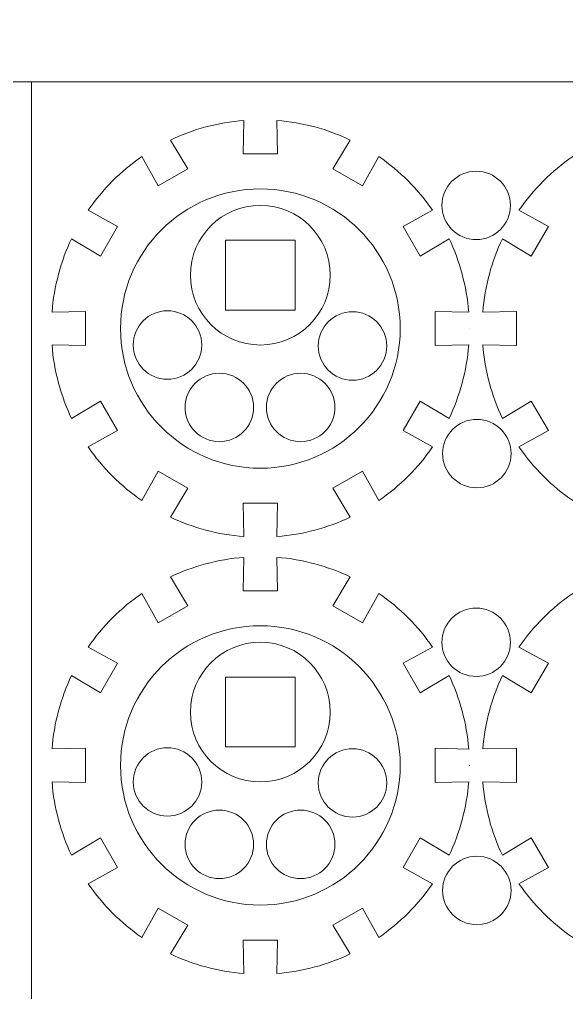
# Model space of a CAD drawing. Header units: centimetres. Extents: x -226 to -75, y 0 to 222.
# Drawn here: x -165.92 to -162.01, y 23.8 to 30.76 of the extents above; entities that cross this region are included whole.
import ezdxf

# ---------------------------------------------------------------- set-up
doc = ezdxf.new("R2010")
doc.units = ezdxf.units.CM
doc.header["$MEASUREMENT"] = 0
doc.layers.add('layer 1', color=7, linetype='Continuous')

msp = doc.modelspace()

# ---------------------------------------------------------------- linework, layer by layer
at = {"layer": 'layer 1', "color": 250, "lineweight": 20}
for points in [[(-175.83724, 30.31703), (-125.83724, 30.31703), (-125.83724, 60.31703), (-175.83724, 60.31703), (-175.83724, 30.31703)], [(-195.83724, 0.31703), (-165.83724, 0.31703), (-165.83724, 30.31703), (-195.83724, 30.31703), (-195.83724, 0.31703)], [(-165.83724, 0.31703), (-135.83724, 0.31703), (-135.83724, 30.31703), (-165.83724, 30.31703), (-165.83724, 0.31703)]]:
    msp.add_lwpolyline(points, close=True, dxfattribs=at)
at = {"layer": 'layer 1', "color": 1, "lineweight": 9}
for points, knots in [([(-163.179, 27.81864), (-163.179, 27.81864), (-163.05648, 28.03087), (-163.05648, 28.03087), (-163.05648, 28.03087), (-163.05648, 28.03087), (-162.8506, 27.90627), (-162.8506, 27.90627), (-162.8506, 27.90627), (-162.77355, 28.06767), (-162.72494, 28.24501), (-162.71037, 28.43202), (-162.71037, 28.43202), (-162.71037, 28.43202), (-162.95033, 28.42718), (-162.95033, 28.42718), (-162.95033, 28.42718), (-162.95033, 28.42718), (-162.95033, 28.67219), (-162.95033, 28.67219), (-162.95033, 28.67219), (-162.95033, 28.67219), (-162.71037, 28.66725), (-162.71037, 28.66725), (-162.71037, 28.66725), (-162.72494, 28.85422), (-162.77351, 29.03167), (-162.85056, 29.19303), (-162.85056, 29.19303), (-162.85056, 29.19303), (-163.05651, 29.06846), (-163.05651, 29.06846), (-163.05651, 29.06846), (-163.05651, 29.06846), (-163.17903, 29.28066), (-163.17903, 29.28066), (-163.17903, 29.28066), (-163.17903, 29.28066), (-162.96846, 29.39651), (-162.96846, 29.39651), (-162.96846, 29.39651), (-163.07218, 29.54704), (-163.2027, 29.67754), (-163.3532, 29.78125), (-163.3532, 29.78125), (-163.3532, 29.78125), (-163.46916, 29.57075), (-163.46916, 29.57075), (-163.46916, 29.57075), (-163.46916, 29.57075), (-163.68132, 29.69327), (-163.68132, 29.69327), (-163.68132, 29.69327), (-163.68132, 29.69327), (-163.55668, 29.89915), (-163.55668, 29.89915), (-163.55668, 29.89915), (-163.71804, 29.97623), (-163.89549, 30.02488), (-164.08246, 30.03941), (-164.08246, 30.03941), (-164.08246, 30.03941), (-164.07763, 29.79949), (-164.07763, 29.79949), (-164.07763, 29.79949), (-164.07763, 29.79949), (-164.3226, 29.79949), (-164.3226, 29.79949), (-164.3226, 29.79949), (-164.3226, 29.79949), (-164.31769, 30.03941), (-164.31769, 30.03941), (-164.31769, 30.03941), (-164.5047, 30.02488), (-164.68208, 29.97623), (-164.84347, 29.89922), (-164.84347, 29.89922), (-164.84347, 29.89922), (-164.71891, 29.69334), (-164.71891, 29.69334), (-164.71891, 29.69334), (-164.71891, 29.69334), (-164.9311, 29.57082), (-164.9311, 29.57082), (-164.9311, 29.57082), (-164.9311, 29.57082), (-165.04695, 29.78132), (-165.04695, 29.78132), (-165.04695, 29.78132), (-165.19748, 29.67761), (-165.32801, 29.54704), (-165.43169, 29.39658), (-165.43169, 29.39658), (-165.43169, 29.39658), (-165.22126, 29.28066), (-165.22126, 29.28066), (-165.22126, 29.28066), (-165.22126, 29.28066), (-165.34371, 29.06853), (-165.34371, 29.06853), (-165.34371, 29.06853), (-165.34371, 29.06853), (-165.54963, 29.1931), (-165.54963, 29.1931), (-165.54963, 29.1931), (-165.62671, 29.03174), (-165.67532, 28.85429), (-165.68989, 28.66732), (-165.68989, 28.66732), (-165.68989, 28.66732), (-165.44997, 28.67212), (-165.44997, 28.67212), (-165.44997, 28.67212), (-165.44997, 28.67212), (-165.44993, 28.42718), (-165.44993, 28.42718), (-165.44993, 28.42718), (-165.44993, 28.42718), (-165.68989, 28.43209), (-165.68989, 28.43209), (-165.68989, 28.43209), (-165.67532, 28.24508), (-165.62671, 28.06767), (-165.54963, 27.90627), (-165.54963, 27.90627), (-165.54963, 27.90627), (-165.34378, 28.0308), (-165.34378, 28.0308), (-165.34378, 28.0308), (-165.34378, 28.0308), (-165.22126, 27.81864), (-165.22126, 27.81864), (-165.22126, 27.81864), (-165.22126, 27.81864), (-165.43173, 27.70283), (-165.43173, 27.70283), (-165.43173, 27.70283), (-165.32805, 27.55226), (-165.19752, 27.42177), (-165.04695, 27.31809), (-165.04695, 27.31809), (-165.04695, 27.31809), (-164.93114, 27.52848), (-164.93114, 27.52848), (-164.93114, 27.52848), (-164.93114, 27.52848), (-164.71894, 27.40607), (-164.71894, 27.40607), (-164.71894, 27.40607), (-164.71894, 27.40607), (-164.84351, 27.20019), (-164.84351, 27.20019), (-164.84351, 27.20019), (-164.68211, 27.12307), (-164.50474, 27.07449), (-164.31773, 27.05989), (-164.31773, 27.05989), (-164.31773, 27.05989), (-164.3226, 27.29988), (-164.3226, 27.29988), (-164.3226, 27.29988), (-164.3226, 27.29988), (-164.07763, 27.29988), (-164.07763, 27.29988), (-164.07763, 27.29988), (-164.07763, 27.29988), (-164.0825, 27.05989), (-164.0825, 27.05989), (-164.0825, 27.05989), (-163.89556, 27.07449), (-163.71811, 27.12307), (-163.55679, 27.20019), (-163.55679, 27.20019), (-163.55679, 27.20019), (-163.68128, 27.40607), (-163.68128, 27.40607), (-163.68128, 27.40607), (-163.68128, 27.40607), (-163.46912, 27.52855), (-163.46912, 27.52855), (-163.46912, 27.52855), (-163.46912, 27.52855), (-163.35327, 27.31809), (-163.35327, 27.31809), (-163.35327, 27.31809), (-163.20277, 27.42177), (-163.07225, 27.55226), (-162.96853, 27.70283), (-162.96853, 27.70283), (-162.96853, 27.70283), (-163.179, 27.81864), (-163.179, 27.81864)], [0, 0, 0, 0, 0.0204082, 0.0204082, 0.0204082, 0.0204082, 0.0408163, 0.0408163, 0.0408163, 0.0408163, 0.0612245, 0.0612245, 0.0612245, 0.0612245, 0.0816327, 0.0816327, 0.0816327, 0.0816327, 0.1020408, 0.1020408, 0.1020408, 0.1020408, 0.122449, 0.122449, 0.122449, 0.122449, 0.1428571, 0.1428571, 0.1428571, 0.1428571, 0.1632653, 0.1632653, 0.1632653, 0.1632653, 0.1836735, 0.1836735, 0.1836735, 0.1836735, 0.2040816, 0.2040816, 0.2040816, 0.2040816, 0.2244898, 0.2244898, 0.2244898, 0.2244898, 0.244898, 0.244898, 0.244898, 0.244898, 0.2653061, 0.2653061, 0.2653061, 0.2653061, 0.2857143, 0.2857143, 0.2857143, 0.2857143, 0.3061224, 0.3061224, 0.3061224, 0.3061224, 0.3265306, 0.3265306, 0.3265306, 0.3265306, 0.3469388, 0.3469388, 0.3469388, 0.3469388, 0.3673469, 0.3673469, 0.3673469, 0.3673469, 0.3877551, 0.3877551, 0.3877551, 0.3877551, 0.4081633, 0.4081633, 0.4081633, 0.4081633, 0.4285714, 0.4285714, 0.4285714, 0.4285714, 0.4489796, 0.4489796, 0.4489796, 0.4489796, 0.4693878, 0.4693878, 0.4693878, 0.4693878, 0.4897959, 0.4897959, 0.4897959, 0.4897959, 0.5102041, 0.5102041, 0.5102041, 0.5102041, 0.5306122, 0.5306122, 0.5306122, 0.5306122, 0.5510204, 0.5510204, 0.5510204, 0.5510204, 0.5714286, 0.5714286, 0.5714286, 0.5714286, 0.5918367, 0.5918367, 0.5918367, 0.5918367, 0.6122449, 0.6122449, 0.6122449, 0.6122449, 0.6326531, 0.6326531, 0.6326531, 0.6326531, 0.6530612, 0.6530612, 0.6530612, 0.6530612, 0.6734694, 0.6734694, 0.6734694, 0.6734694, 0.6938776, 0.6938776, 0.6938776, 0.6938776, 0.7142857, 0.7142857, 0.7142857, 0.7142857, 0.7346939, 0.7346939, 0.7346939, 0.7346939, 0.755102, 0.755102, 0.755102, 0.755102, 0.7755102, 0.7755102, 0.7755102, 0.7755102, 0.7959184, 0.7959184, 0.7959184, 0.7959184, 0.8163265, 0.8163265, 0.8163265, 0.8163265, 0.8367347, 0.8367347, 0.8367347, 0.8367347, 0.8571429, 0.8571429, 0.8571429, 0.8571429, 0.877551, 0.877551, 0.877551, 0.877551, 0.8979592, 0.8979592, 0.8979592, 0.8979592, 0.9183673, 0.9183673, 0.9183673, 0.9183673, 0.9387755, 0.9387755, 0.9387755, 0.9387755, 0.9591837, 0.9591837, 0.9591837, 0.9591837, 1, 1, 1, 1]), ([(-160.09825, 27.81864), (-160.09825, 27.81864), (-159.97574, 28.03087), (-159.97574, 28.03087), (-159.97574, 28.03087), (-159.97574, 28.03087), (-159.76985, 27.90627), (-159.76985, 27.90627), (-159.76985, 27.90627), (-159.69281, 28.06767), (-159.64419, 28.24501), (-159.62962, 28.43202), (-159.62962, 28.43202), (-159.62962, 28.43202), (-159.86958, 28.42718), (-159.86958, 28.42718), (-159.86958, 28.42718), (-159.86958, 28.42718), (-159.86958, 28.67219), (-159.86958, 28.67219), (-159.86958, 28.67219), (-159.86958, 28.67219), (-159.62962, 28.66725), (-159.62962, 28.66725), (-159.62962, 28.66725), (-159.64419, 28.85422), (-159.69277, 29.03167), (-159.76982, 29.19303), (-159.76982, 29.19303), (-159.76982, 29.19303), (-159.97577, 29.06846), (-159.97577, 29.06846), (-159.97577, 29.06846), (-159.97577, 29.06846), (-160.09829, 29.28066), (-160.09829, 29.28066), (-160.09829, 29.28066), (-160.09829, 29.28066), (-159.88772, 29.39651), (-159.88772, 29.39651), (-159.88772, 29.39651), (-159.99143, 29.54704), (-160.12196, 29.67754), (-160.27246, 29.78125), (-160.27246, 29.78125), (-160.27246, 29.78125), (-160.38841, 29.57075), (-160.38841, 29.57075), (-160.38841, 29.57075), (-160.38841, 29.57075), (-160.60058, 29.69327), (-160.60058, 29.69327), (-160.60058, 29.69327), (-160.60058, 29.69327), (-160.47594, 29.89915), (-160.47594, 29.89915), (-160.47594, 29.89915), (-160.6373, 29.97623), (-160.81475, 30.02488), (-161.00172, 30.03941), (-161.00172, 30.03941), (-161.00172, 30.03941), (-160.99689, 29.79949), (-160.99689, 29.79949), (-160.99689, 29.79949), (-160.99689, 29.79949), (-161.24185, 29.79949), (-161.24185, 29.79949), (-161.24185, 29.79949), (-161.24185, 29.79949), (-161.23695, 30.03941), (-161.23695, 30.03941), (-161.23695, 30.03941), (-161.42396, 30.02488), (-161.60134, 29.97623), (-161.76273, 29.89922), (-161.76273, 29.89922), (-161.76273, 29.89922), (-161.63817, 29.69334), (-161.63817, 29.69334), (-161.63817, 29.69334), (-161.63817, 29.69334), (-161.85036, 29.57082), (-161.85036, 29.57082), (-161.85036, 29.57082), (-161.85036, 29.57082), (-161.96621, 29.78132), (-161.96621, 29.78132), (-161.96621, 29.78132), (-162.11674, 29.67761), (-162.24727, 29.54704), (-162.35095, 29.39658), (-162.35095, 29.39658), (-162.35095, 29.39658), (-162.14052, 29.28066), (-162.14052, 29.28066), (-162.14052, 29.28066), (-162.14052, 29.28066), (-162.26297, 29.06853), (-162.26297, 29.06853), (-162.26297, 29.06853), (-162.26297, 29.06853), (-162.46889, 29.1931), (-162.46889, 29.1931), (-162.46889, 29.1931), (-162.54597, 29.03174), (-162.59458, 28.85429), (-162.60915, 28.66732), (-162.60915, 28.66732), (-162.60915, 28.66732), (-162.36923, 28.67212), (-162.36923, 28.67212), (-162.36923, 28.67212), (-162.36923, 28.67212), (-162.36919, 28.42718), (-162.36919, 28.42718), (-162.36919, 28.42718), (-162.36919, 28.42718), (-162.60915, 28.43209), (-162.60915, 28.43209), (-162.60915, 28.43209), (-162.59458, 28.24508), (-162.54597, 28.06767), (-162.46889, 27.90627), (-162.46889, 27.90627), (-162.46889, 27.90627), (-162.26304, 28.0308), (-162.26304, 28.0308), (-162.26304, 28.0308), (-162.26304, 28.0308), (-162.14052, 27.81864), (-162.14052, 27.81864), (-162.14052, 27.81864), (-162.14052, 27.81864), (-162.35099, 27.70283), (-162.35099, 27.70283), (-162.35099, 27.70283), (-162.24731, 27.55226), (-162.11678, 27.42177), (-161.96621, 27.31809), (-161.96621, 27.31809), (-161.96621, 27.31809), (-161.8504, 27.52848), (-161.8504, 27.52848), (-161.8504, 27.52848), (-161.8504, 27.52848), (-161.6382, 27.40607), (-161.6382, 27.40607), (-161.6382, 27.40607), (-161.6382, 27.40607), (-161.76277, 27.20019), (-161.76277, 27.20019), (-161.76277, 27.20019), (-161.60137, 27.12307), (-161.42399, 27.07449), (-161.23699, 27.05989), (-161.23699, 27.05989), (-161.23699, 27.05989), (-161.24185, 27.29988), (-161.24185, 27.29988), (-161.24185, 27.29988), (-161.24185, 27.29988), (-160.99689, 27.29988), (-160.99689, 27.29988), (-160.99689, 27.29988), (-160.99689, 27.29988), (-161.00175, 27.05989), (-161.00175, 27.05989), (-161.00175, 27.05989), (-160.81482, 27.07449), (-160.63737, 27.12307), (-160.47604, 27.20019), (-160.47604, 27.20019), (-160.47604, 27.20019), (-160.60054, 27.40607), (-160.60054, 27.40607), (-160.60054, 27.40607), (-160.60054, 27.40607), (-160.38838, 27.52855), (-160.38838, 27.52855), (-160.38838, 27.52855), (-160.38838, 27.52855), (-160.27253, 27.31809), (-160.27253, 27.31809), (-160.27253, 27.31809), (-160.12203, 27.42177), (-159.9915, 27.55226), (-159.88779, 27.70283), (-159.88779, 27.70283), (-159.88779, 27.70283), (-160.09825, 27.81864), (-160.09825, 27.81864)], [0, 0, 0, 0, 0.0204082, 0.0204082, 0.0204082, 0.0204082, 0.0408163, 0.0408163, 0.0408163, 0.0408163, 0.0612245, 0.0612245, 0.0612245, 0.0612245, 0.0816327, 0.0816327, 0.0816327, 0.0816327, 0.1020408, 0.1020408, 0.1020408, 0.1020408, 0.122449, 0.122449, 0.122449, 0.122449, 0.1428571, 0.1428571, 0.1428571, 0.1428571, 0.1632653, 0.1632653, 0.1632653, 0.1632653, 0.1836735, 0.1836735, 0.1836735, 0.1836735, 0.2040816, 0.2040816, 0.2040816, 0.2040816, 0.2244898, 0.2244898, 0.2244898, 0.2244898, 0.244898, 0.244898, 0.244898, 0.244898, 0.2653061, 0.2653061, 0.2653061, 0.2653061, 0.2857143, 0.2857143, 0.2857143, 0.2857143, 0.3061224, 0.3061224, 0.3061224, 0.3061224, 0.3265306, 0.3265306, 0.3265306, 0.3265306, 0.3469388, 0.3469388, 0.3469388, 0.3469388, 0.3673469, 0.3673469, 0.3673469, 0.3673469, 0.3877551, 0.3877551, 0.3877551, 0.3877551, 0.4081633, 0.4081633, 0.4081633, 0.4081633, 0.4285714, 0.4285714, 0.4285714, 0.4285714, 0.4489796, 0.4489796, 0.4489796, 0.4489796, 0.4693878, 0.4693878, 0.4693878, 0.4693878, 0.4897959, 0.4897959, 0.4897959, 0.4897959, 0.5102041, 0.5102041, 0.5102041, 0.5102041, 0.5306122, 0.5306122, 0.5306122, 0.5306122, 0.5510204, 0.5510204, 0.5510204, 0.5510204, 0.5714286, 0.5714286, 0.5714286, 0.5714286, 0.5918367, 0.5918367, 0.5918367, 0.5918367, 0.6122449, 0.6122449, 0.6122449, 0.6122449, 0.6326531, 0.6326531, 0.6326531, 0.6326531, 0.6530612, 0.6530612, 0.6530612, 0.6530612, 0.6734694, 0.6734694, 0.6734694, 0.6734694, 0.6938776, 0.6938776, 0.6938776, 0.6938776, 0.7142857, 0.7142857, 0.7142857, 0.7142857, 0.7346939, 0.7346939, 0.7346939, 0.7346939, 0.755102, 0.755102, 0.755102, 0.755102, 0.7755102, 0.7755102, 0.7755102, 0.7755102, 0.7959184, 0.7959184, 0.7959184, 0.7959184, 0.8163265, 0.8163265, 0.8163265, 0.8163265, 0.8367347, 0.8367347, 0.8367347, 0.8367347, 0.8571429, 0.8571429, 0.8571429, 0.8571429, 0.877551, 0.877551, 0.877551, 0.877551, 0.8979592, 0.8979592, 0.8979592, 0.8979592, 0.9183673, 0.9183673, 0.9183673, 0.9183673, 0.9387755, 0.9387755, 0.9387755, 0.9387755, 0.9591837, 0.9591837, 0.9591837, 0.9591837, 1, 1, 1, 1]), ([(-162.65665, 29.18635), (-162.79177, 29.18635), (-162.90166, 29.29624), (-162.90166, 29.43135), (-162.90166, 29.43135), (-162.90166, 29.56639), (-162.79177, 29.67639), (-162.65665, 29.67639), (-162.65665, 29.67639), (-162.52157, 29.67639), (-162.41168, 29.56639), (-162.41168, 29.43135), (-162.41168, 29.43135), (-162.41168, 29.29624), (-162.52157, 29.18635), (-162.65665, 29.18635)], [0, 0, 0, 0, 0.2, 0.2, 0.2, 0.2, 0.4, 0.4, 0.4, 0.4, 0.6, 0.6, 0.6, 0.6, 1, 1, 1, 1]), ([(-164.20012, 29.54966), (-164.7524, 29.54966), (-165.20014, 29.10195), (-165.20014, 28.54968), (-165.20014, 28.54968), (-165.20014, 27.99744), (-164.7524, 27.54973), (-164.20012, 27.54973), (-164.20012, 27.54973), (-163.64785, 27.54973), (-163.2001, 27.99744), (-163.2001, 28.54968), (-163.2001, 28.54968), (-163.2001, 29.10195), (-163.64785, 29.54966), (-164.20012, 29.54966)], [0, 0, 0, 0, 0.2, 0.2, 0.2, 0.2, 0.4, 0.4, 0.4, 0.4, 0.6, 0.6, 0.6, 0.6, 1, 1, 1, 1]), ([(-164.20009, 29.43177), (-163.92397, 29.43177), (-163.70009, 29.2079), (-163.70009, 28.93175), (-163.70009, 28.93175), (-163.70009, 28.65559), (-163.92397, 28.43172), (-164.20009, 28.43172), (-164.20009, 28.43172), (-164.47624, 28.43172), (-164.70011, 28.65559), (-164.70011, 28.93175), (-164.70011, 28.93175), (-164.70011, 29.2079), (-164.47624, 29.43177), (-164.20009, 29.43177)], [0, 0, 0, 0, 0.2, 0.2, 0.2, 0.2, 0.4, 0.4, 0.4, 0.4, 0.6, 0.6, 0.6, 0.6, 1, 1, 1, 1]), ([(-164.86427, 28.18678), (-164.99938, 28.18678), (-165.10927, 28.29667), (-165.10927, 28.43172), (-165.10927, 28.43172), (-165.10927, 28.56683), (-164.99938, 28.67676), (-164.86427, 28.67676), (-164.86427, 28.67676), (-164.72919, 28.67676), (-164.6193, 28.56683), (-164.6193, 28.43172), (-164.6193, 28.43172), (-164.6193, 28.29667), (-164.72919, 28.18678), (-164.86427, 28.18678)], [0, 0, 0, 0, 0.2, 0.2, 0.2, 0.2, 0.4, 0.4, 0.4, 0.4, 0.6, 0.6, 0.6, 0.6, 1, 1, 1, 1]), ([(-163.54094, 28.17969), (-163.67605, 28.17969), (-163.78594, 28.28958), (-163.78594, 28.42469), (-163.78594, 28.42469), (-163.78594, 28.55973), (-163.67605, 28.66966), (-163.54094, 28.66966), (-163.54094, 28.66966), (-163.40586, 28.66966), (-163.29597, 28.55973), (-163.29597, 28.42469), (-163.29597, 28.42469), (-163.29597, 28.28958), (-163.40586, 28.17969), (-163.54094, 28.17969)], [0, 0, 0, 0, 0.2, 0.2, 0.2, 0.2, 0.4, 0.4, 0.4, 0.4, 0.6, 0.6, 0.6, 0.6, 1, 1, 1, 1]), ([(-162.70533, 28.549), (-162.70533, 28.549), (-162.70533, 28.54971), (-162.70533, 28.54971), (-162.70533, 28.54971), (-162.70533, 28.54971), (-162.70533, 28.55038), (-162.70533, 28.55038), (-162.70533, 28.55038), (-162.70533, 28.55038), (-162.70533, 28.549), (-162.70533, 28.549)], [0, 0, 0, 0, 0.25, 0.25, 0.25, 0.25, 0.5, 0.5, 0.5, 0.5, 1, 1, 1, 1]), ([(-164.49316, 27.73968), (-164.62824, 27.73968), (-164.73816, 27.84957), (-164.73816, 27.98461), (-164.73816, 27.98461), (-164.73816, 28.11973), (-164.62824, 28.22965), (-164.49316, 28.22965), (-164.49316, 28.22965), (-164.35808, 28.22965), (-164.24816, 28.11973), (-164.24816, 27.98461), (-164.24816, 27.98461), (-164.24816, 27.84957), (-164.35808, 27.73968), (-164.49316, 27.73968)], [0, 0, 0, 0, 0.2, 0.2, 0.2, 0.2, 0.4, 0.4, 0.4, 0.4, 0.6, 0.6, 0.6, 0.6, 1, 1, 1, 1]), ([(-163.91211, 27.73968), (-164.04719, 27.73968), (-164.15711, 27.84957), (-164.15711, 27.98461), (-164.15711, 27.98461), (-164.15711, 28.11973), (-164.04719, 28.22965), (-163.91211, 28.22965), (-163.91211, 28.22965), (-163.77703, 28.22965), (-163.66711, 28.11973), (-163.66711, 27.98461), (-163.66711, 27.98461), (-163.66711, 27.84957), (-163.77703, 27.73968), (-163.91211, 27.73968)], [0, 0, 0, 0, 0.2, 0.2, 0.2, 0.2, 0.4, 0.4, 0.4, 0.4, 0.6, 0.6, 0.6, 0.6, 1, 1, 1, 1]), ([(-162.65196, 27.4095), (-162.78704, 27.4095), (-162.89693, 27.51939), (-162.89693, 27.65451), (-162.89693, 27.65451), (-162.89693, 27.78962), (-162.78704, 27.89955), (-162.65196, 27.89955), (-162.65196, 27.89955), (-162.51685, 27.89955), (-162.40696, 27.78962), (-162.40696, 27.65451), (-162.40696, 27.65451), (-162.40696, 27.51939), (-162.51685, 27.4095), (-162.65196, 27.4095)], [0, 0, 0, 0, 0.2, 0.2, 0.2, 0.2, 0.4, 0.4, 0.4, 0.4, 0.6, 0.6, 0.6, 0.6, 1, 1, 1, 1]), ([(-163.179, 24.69089), (-163.179, 24.69089), (-163.05648, 24.90312), (-163.05648, 24.90312), (-163.05648, 24.90312), (-163.05648, 24.90312), (-162.8506, 24.77852), (-162.8506, 24.77852), (-162.8506, 24.77852), (-162.77355, 24.93992), (-162.72494, 25.11726), (-162.71037, 25.30427), (-162.71037, 25.30427), (-162.71037, 25.30427), (-162.95033, 25.29943), (-162.95033, 25.29943), (-162.95033, 25.29943), (-162.95033, 25.29943), (-162.95033, 25.54444), (-162.95033, 25.54444), (-162.95033, 25.54444), (-162.95033, 25.54444), (-162.71037, 25.5395), (-162.71037, 25.5395), (-162.71037, 25.5395), (-162.72494, 25.72647), (-162.77351, 25.90392), (-162.85056, 26.06528), (-162.85056, 26.06528), (-162.85056, 26.06528), (-163.05651, 25.94071), (-163.05651, 25.94071), (-163.05651, 25.94071), (-163.05651, 25.94071), (-163.17903, 26.15291), (-163.17903, 26.15291), (-163.17903, 26.15291), (-163.17903, 26.15291), (-162.96846, 26.26876), (-162.96846, 26.26876), (-162.96846, 26.26876), (-163.07218, 26.41929), (-163.2027, 26.54979), (-163.3532, 26.6535), (-163.3532, 26.6535), (-163.3532, 26.6535), (-163.46916, 26.443), (-163.46916, 26.443), (-163.46916, 26.443), (-163.46916, 26.443), (-163.68132, 26.56552), (-163.68132, 26.56552), (-163.68132, 26.56552), (-163.68132, 26.56552), (-163.55668, 26.7714), (-163.55668, 26.7714), (-163.55668, 26.7714), (-163.71804, 26.84848), (-163.89549, 26.89713), (-164.08246, 26.91166), (-164.08246, 26.91166), (-164.08246, 26.91166), (-164.07763, 26.67174), (-164.07763, 26.67174), (-164.07763, 26.67174), (-164.07763, 26.67174), (-164.3226, 26.67174), (-164.3226, 26.67174), (-164.3226, 26.67174), (-164.3226, 26.67174), (-164.31769, 26.91166), (-164.31769, 26.91166), (-164.31769, 26.91166), (-164.5047, 26.89713), (-164.68208, 26.84848), (-164.84347, 26.77147), (-164.84347, 26.77147), (-164.84347, 26.77147), (-164.71891, 26.56559), (-164.71891, 26.56559), (-164.71891, 26.56559), (-164.71891, 26.56559), (-164.9311, 26.44307), (-164.9311, 26.44307), (-164.9311, 26.44307), (-164.9311, 26.44307), (-165.04695, 26.65357), (-165.04695, 26.65357), (-165.04695, 26.65357), (-165.19748, 26.54986), (-165.32801, 26.41929), (-165.43169, 26.26883), (-165.43169, 26.26883), (-165.43169, 26.26883), (-165.22126, 26.15291), (-165.22126, 26.15291), (-165.22126, 26.15291), (-165.22126, 26.15291), (-165.34371, 25.94078), (-165.34371, 25.94078), (-165.34371, 25.94078), (-165.34371, 25.94078), (-165.54963, 26.06535), (-165.54963, 26.06535), (-165.54963, 26.06535), (-165.62671, 25.90399), (-165.67532, 25.72654), (-165.68989, 25.53957), (-165.68989, 25.53957), (-165.68989, 25.53957), (-165.44997, 25.54437), (-165.44997, 25.54437), (-165.44997, 25.54437), (-165.44997, 25.54437), (-165.44993, 25.29943), (-165.44993, 25.29943), (-165.44993, 25.29943), (-165.44993, 25.29943), (-165.68989, 25.30434), (-165.68989, 25.30434), (-165.68989, 25.30434), (-165.67532, 25.11733), (-165.62671, 24.93992), (-165.54963, 24.77852), (-165.54963, 24.77852), (-165.54963, 24.77852), (-165.34378, 24.90305), (-165.34378, 24.90305), (-165.34378, 24.90305), (-165.34378, 24.90305), (-165.22126, 24.69089), (-165.22126, 24.69089), (-165.22126, 24.69089), (-165.22126, 24.69089), (-165.43173, 24.57508), (-165.43173, 24.57508), (-165.43173, 24.57508), (-165.32805, 24.42451), (-165.19752, 24.29402), (-165.04695, 24.19034), (-165.04695, 24.19034), (-165.04695, 24.19034), (-164.93114, 24.40073), (-164.93114, 24.40073), (-164.93114, 24.40073), (-164.93114, 24.40073), (-164.71894, 24.27832), (-164.71894, 24.27832), (-164.71894, 24.27832), (-164.71894, 24.27832), (-164.84351, 24.07244), (-164.84351, 24.07244), (-164.84351, 24.07244), (-164.68211, 23.99532), (-164.50474, 23.94674), (-164.31773, 23.93214), (-164.31773, 23.93214), (-164.31773, 23.93214), (-164.3226, 24.17213), (-164.3226, 24.17213), (-164.3226, 24.17213), (-164.3226, 24.17213), (-164.07763, 24.17213), (-164.07763, 24.17213), (-164.07763, 24.17213), (-164.07763, 24.17213), (-164.0825, 23.93214), (-164.0825, 23.93214), (-164.0825, 23.93214), (-163.89556, 23.94674), (-163.71811, 23.99532), (-163.55679, 24.07244), (-163.55679, 24.07244), (-163.55679, 24.07244), (-163.68128, 24.27832), (-163.68128, 24.27832), (-163.68128, 24.27832), (-163.68128, 24.27832), (-163.46912, 24.4008), (-163.46912, 24.4008), (-163.46912, 24.4008), (-163.46912, 24.4008), (-163.35327, 24.19034), (-163.35327, 24.19034), (-163.35327, 24.19034), (-163.20277, 24.29402), (-163.07225, 24.42451), (-162.96853, 24.57508), (-162.96853, 24.57508), (-162.96853, 24.57508), (-163.179, 24.69089), (-163.179, 24.69089)], [0, 0, 0, 0, 0.0204082, 0.0204082, 0.0204082, 0.0204082, 0.0408163, 0.0408163, 0.0408163, 0.0408163, 0.0612245, 0.0612245, 0.0612245, 0.0612245, 0.0816327, 0.0816327, 0.0816327, 0.0816327, 0.1020408, 0.1020408, 0.1020408, 0.1020408, 0.122449, 0.122449, 0.122449, 0.122449, 0.1428571, 0.1428571, 0.1428571, 0.1428571, 0.1632653, 0.1632653, 0.1632653, 0.1632653, 0.1836735, 0.1836735, 0.1836735, 0.1836735, 0.2040816, 0.2040816, 0.2040816, 0.2040816, 0.2244898, 0.2244898, 0.2244898, 0.2244898, 0.244898, 0.244898, 0.244898, 0.244898, 0.2653061, 0.2653061, 0.2653061, 0.2653061, 0.2857143, 0.2857143, 0.2857143, 0.2857143, 0.3061224, 0.3061224, 0.3061224, 0.3061224, 0.3265306, 0.3265306, 0.3265306, 0.3265306, 0.3469388, 0.3469388, 0.3469388, 0.3469388, 0.3673469, 0.3673469, 0.3673469, 0.3673469, 0.3877551, 0.3877551, 0.3877551, 0.3877551, 0.4081633, 0.4081633, 0.4081633, 0.4081633, 0.4285714, 0.4285714, 0.4285714, 0.4285714, 0.4489796, 0.4489796, 0.4489796, 0.4489796, 0.4693878, 0.4693878, 0.4693878, 0.4693878, 0.4897959, 0.4897959, 0.4897959, 0.4897959, 0.5102041, 0.5102041, 0.5102041, 0.5102041, 0.5306122, 0.5306122, 0.5306122, 0.5306122, 0.5510204, 0.5510204, 0.5510204, 0.5510204, 0.5714286, 0.5714286, 0.5714286, 0.5714286, 0.5918367, 0.5918367, 0.5918367, 0.5918367, 0.6122449, 0.6122449, 0.6122449, 0.6122449, 0.6326531, 0.6326531, 0.6326531, 0.6326531, 0.6530612, 0.6530612, 0.6530612, 0.6530612, 0.6734694, 0.6734694, 0.6734694, 0.6734694, 0.6938776, 0.6938776, 0.6938776, 0.6938776, 0.7142857, 0.7142857, 0.7142857, 0.7142857, 0.7346939, 0.7346939, 0.7346939, 0.7346939, 0.755102, 0.755102, 0.755102, 0.755102, 0.7755102, 0.7755102, 0.7755102, 0.7755102, 0.7959184, 0.7959184, 0.7959184, 0.7959184, 0.8163265, 0.8163265, 0.8163265, 0.8163265, 0.8367347, 0.8367347, 0.8367347, 0.8367347, 0.8571429, 0.8571429, 0.8571429, 0.8571429, 0.877551, 0.877551, 0.877551, 0.877551, 0.8979592, 0.8979592, 0.8979592, 0.8979592, 0.9183673, 0.9183673, 0.9183673, 0.9183673, 0.9387755, 0.9387755, 0.9387755, 0.9387755, 0.9591837, 0.9591837, 0.9591837, 0.9591837, 1, 1, 1, 1]), ([(-160.09825, 24.69089), (-160.09825, 24.69089), (-159.97574, 24.90312), (-159.97574, 24.90312), (-159.97574, 24.90312), (-159.97574, 24.90312), (-159.76985, 24.77852), (-159.76985, 24.77852), (-159.76985, 24.77852), (-159.69281, 24.93992), (-159.64419, 25.11726), (-159.62962, 25.30427), (-159.62962, 25.30427), (-159.62962, 25.30427), (-159.86958, 25.29943), (-159.86958, 25.29943), (-159.86958, 25.29943), (-159.86958, 25.29943), (-159.86958, 25.54444), (-159.86958, 25.54444), (-159.86958, 25.54444), (-159.86958, 25.54444), (-159.62962, 25.5395), (-159.62962, 25.5395), (-159.62962, 25.5395), (-159.64419, 25.72647), (-159.69277, 25.90392), (-159.76982, 26.06528), (-159.76982, 26.06528), (-159.76982, 26.06528), (-159.97577, 25.94071), (-159.97577, 25.94071), (-159.97577, 25.94071), (-159.97577, 25.94071), (-160.09829, 26.15291), (-160.09829, 26.15291), (-160.09829, 26.15291), (-160.09829, 26.15291), (-159.88772, 26.26876), (-159.88772, 26.26876), (-159.88772, 26.26876), (-159.99143, 26.41929), (-160.12196, 26.54979), (-160.27246, 26.6535), (-160.27246, 26.6535), (-160.27246, 26.6535), (-160.38841, 26.443), (-160.38841, 26.443), (-160.38841, 26.443), (-160.38841, 26.443), (-160.60058, 26.56552), (-160.60058, 26.56552), (-160.60058, 26.56552), (-160.60058, 26.56552), (-160.47594, 26.7714), (-160.47594, 26.7714), (-160.47594, 26.7714), (-160.6373, 26.84848), (-160.81475, 26.89713), (-161.00172, 26.91166), (-161.00172, 26.91166), (-161.00172, 26.91166), (-160.99689, 26.67174), (-160.99689, 26.67174), (-160.99689, 26.67174), (-160.99689, 26.67174), (-161.24185, 26.67174), (-161.24185, 26.67174), (-161.24185, 26.67174), (-161.24185, 26.67174), (-161.23695, 26.91166), (-161.23695, 26.91166), (-161.23695, 26.91166), (-161.42396, 26.89713), (-161.60134, 26.84848), (-161.76273, 26.77147), (-161.76273, 26.77147), (-161.76273, 26.77147), (-161.63817, 26.56559), (-161.63817, 26.56559), (-161.63817, 26.56559), (-161.63817, 26.56559), (-161.85036, 26.44307), (-161.85036, 26.44307), (-161.85036, 26.44307), (-161.85036, 26.44307), (-161.96621, 26.65357), (-161.96621, 26.65357), (-161.96621, 26.65357), (-162.11674, 26.54986), (-162.24727, 26.41929), (-162.35095, 26.26883), (-162.35095, 26.26883), (-162.35095, 26.26883), (-162.14052, 26.15291), (-162.14052, 26.15291), (-162.14052, 26.15291), (-162.14052, 26.15291), (-162.26297, 25.94078), (-162.26297, 25.94078), (-162.26297, 25.94078), (-162.26297, 25.94078), (-162.46889, 26.06535), (-162.46889, 26.06535), (-162.46889, 26.06535), (-162.54597, 25.90399), (-162.59458, 25.72654), (-162.60915, 25.53957), (-162.60915, 25.53957), (-162.60915, 25.53957), (-162.36923, 25.54437), (-162.36923, 25.54437), (-162.36923, 25.54437), (-162.36923, 25.54437), (-162.36919, 25.29943), (-162.36919, 25.29943), (-162.36919, 25.29943), (-162.36919, 25.29943), (-162.60915, 25.30434), (-162.60915, 25.30434), (-162.60915, 25.30434), (-162.59458, 25.11733), (-162.54597, 24.93992), (-162.46889, 24.77852), (-162.46889, 24.77852), (-162.46889, 24.77852), (-162.26304, 24.90305), (-162.26304, 24.90305), (-162.26304, 24.90305), (-162.26304, 24.90305), (-162.14052, 24.69089), (-162.14052, 24.69089), (-162.14052, 24.69089), (-162.14052, 24.69089), (-162.35099, 24.57508), (-162.35099, 24.57508), (-162.35099, 24.57508), (-162.24731, 24.42451), (-162.11678, 24.29402), (-161.96621, 24.19034), (-161.96621, 24.19034), (-161.96621, 24.19034), (-161.8504, 24.40073), (-161.8504, 24.40073), (-161.8504, 24.40073), (-161.8504, 24.40073), (-161.6382, 24.27832), (-161.6382, 24.27832), (-161.6382, 24.27832), (-161.6382, 24.27832), (-161.76277, 24.07244), (-161.76277, 24.07244), (-161.76277, 24.07244), (-161.60137, 23.99532), (-161.42399, 23.94674), (-161.23699, 23.93214), (-161.23699, 23.93214), (-161.23699, 23.93214), (-161.24185, 24.17213), (-161.24185, 24.17213), (-161.24185, 24.17213), (-161.24185, 24.17213), (-160.99689, 24.17213), (-160.99689, 24.17213), (-160.99689, 24.17213), (-160.99689, 24.17213), (-161.00175, 23.93214), (-161.00175, 23.93214), (-161.00175, 23.93214), (-160.81482, 23.94674), (-160.63737, 23.99532), (-160.47604, 24.07244), (-160.47604, 24.07244), (-160.47604, 24.07244), (-160.60054, 24.27832), (-160.60054, 24.27832), (-160.60054, 24.27832), (-160.60054, 24.27832), (-160.38838, 24.4008), (-160.38838, 24.4008), (-160.38838, 24.4008), (-160.38838, 24.4008), (-160.27253, 24.19034), (-160.27253, 24.19034), (-160.27253, 24.19034), (-160.12203, 24.29402), (-159.9915, 24.42451), (-159.88779, 24.57508), (-159.88779, 24.57508), (-159.88779, 24.57508), (-160.09825, 24.69089), (-160.09825, 24.69089)], [0, 0, 0, 0, 0.0204082, 0.0204082, 0.0204082, 0.0204082, 0.0408163, 0.0408163, 0.0408163, 0.0408163, 0.0612245, 0.0612245, 0.0612245, 0.0612245, 0.0816327, 0.0816327, 0.0816327, 0.0816327, 0.1020408, 0.1020408, 0.1020408, 0.1020408, 0.122449, 0.122449, 0.122449, 0.122449, 0.1428571, 0.1428571, 0.1428571, 0.1428571, 0.1632653, 0.1632653, 0.1632653, 0.1632653, 0.1836735, 0.1836735, 0.1836735, 0.1836735, 0.2040816, 0.2040816, 0.2040816, 0.2040816, 0.2244898, 0.2244898, 0.2244898, 0.2244898, 0.244898, 0.244898, 0.244898, 0.244898, 0.2653061, 0.2653061, 0.2653061, 0.2653061, 0.2857143, 0.2857143, 0.2857143, 0.2857143, 0.3061224, 0.3061224, 0.3061224, 0.3061224, 0.3265306, 0.3265306, 0.3265306, 0.3265306, 0.3469388, 0.3469388, 0.3469388, 0.3469388, 0.3673469, 0.3673469, 0.3673469, 0.3673469, 0.3877551, 0.3877551, 0.3877551, 0.3877551, 0.4081633, 0.4081633, 0.4081633, 0.4081633, 0.4285714, 0.4285714, 0.4285714, 0.4285714, 0.4489796, 0.4489796, 0.4489796, 0.4489796, 0.4693878, 0.4693878, 0.4693878, 0.4693878, 0.4897959, 0.4897959, 0.4897959, 0.4897959, 0.5102041, 0.5102041, 0.5102041, 0.5102041, 0.5306122, 0.5306122, 0.5306122, 0.5306122, 0.5510204, 0.5510204, 0.5510204, 0.5510204, 0.5714286, 0.5714286, 0.5714286, 0.5714286, 0.5918367, 0.5918367, 0.5918367, 0.5918367, 0.6122449, 0.6122449, 0.6122449, 0.6122449, 0.6326531, 0.6326531, 0.6326531, 0.6326531, 0.6530612, 0.6530612, 0.6530612, 0.6530612, 0.6734694, 0.6734694, 0.6734694, 0.6734694, 0.6938776, 0.6938776, 0.6938776, 0.6938776, 0.7142857, 0.7142857, 0.7142857, 0.7142857, 0.7346939, 0.7346939, 0.7346939, 0.7346939, 0.755102, 0.755102, 0.755102, 0.755102, 0.7755102, 0.7755102, 0.7755102, 0.7755102, 0.7959184, 0.7959184, 0.7959184, 0.7959184, 0.8163265, 0.8163265, 0.8163265, 0.8163265, 0.8367347, 0.8367347, 0.8367347, 0.8367347, 0.8571429, 0.8571429, 0.8571429, 0.8571429, 0.877551, 0.877551, 0.877551, 0.877551, 0.8979592, 0.8979592, 0.8979592, 0.8979592, 0.9183673, 0.9183673, 0.9183673, 0.9183673, 0.9387755, 0.9387755, 0.9387755, 0.9387755, 0.9591837, 0.9591837, 0.9591837, 0.9591837, 1, 1, 1, 1]), ([(-162.65665, 26.0586), (-162.79177, 26.0586), (-162.90166, 26.16849), (-162.90166, 26.3036), (-162.90166, 26.3036), (-162.90166, 26.43864), (-162.79177, 26.54864), (-162.65665, 26.54864), (-162.65665, 26.54864), (-162.52157, 26.54864), (-162.41168, 26.43864), (-162.41168, 26.3036), (-162.41168, 26.3036), (-162.41168, 26.16849), (-162.52157, 26.0586), (-162.65665, 26.0586)], [0, 0, 0, 0, 0.2, 0.2, 0.2, 0.2, 0.4, 0.4, 0.4, 0.4, 0.6, 0.6, 0.6, 0.6, 1, 1, 1, 1]), ([(-164.20012, 26.42191), (-164.7524, 26.42191), (-165.20014, 25.9742), (-165.20014, 25.42193), (-165.20014, 25.42193), (-165.20014, 24.86969), (-164.7524, 24.42198), (-164.20012, 24.42198), (-164.20012, 24.42198), (-163.64785, 24.42198), (-163.2001, 24.86969), (-163.2001, 25.42193), (-163.2001, 25.42193), (-163.2001, 25.9742), (-163.64785, 26.42191), (-164.20012, 26.42191)], [0, 0, 0, 0, 0.2, 0.2, 0.2, 0.2, 0.4, 0.4, 0.4, 0.4, 0.6, 0.6, 0.6, 0.6, 1, 1, 1, 1]), ([(-164.20009, 26.30402), (-163.92397, 26.30402), (-163.70009, 26.08015), (-163.70009, 25.804), (-163.70009, 25.804), (-163.70009, 25.52784), (-163.92397, 25.30397), (-164.20009, 25.30397), (-164.20009, 25.30397), (-164.47624, 25.30397), (-164.70011, 25.52784), (-164.70011, 25.804), (-164.70011, 25.804), (-164.70011, 26.08015), (-164.47624, 26.30402), (-164.20009, 26.30402)], [0, 0, 0, 0, 0.2, 0.2, 0.2, 0.2, 0.4, 0.4, 0.4, 0.4, 0.6, 0.6, 0.6, 0.6, 1, 1, 1, 1]), ([(-164.86427, 25.05903), (-164.99938, 25.05903), (-165.10927, 25.16892), (-165.10927, 25.30397), (-165.10927, 25.30397), (-165.10927, 25.43908), (-164.99938, 25.54901), (-164.86427, 25.54901), (-164.86427, 25.54901), (-164.72919, 25.54901), (-164.6193, 25.43908), (-164.6193, 25.30397), (-164.6193, 25.30397), (-164.6193, 25.16892), (-164.72919, 25.05903), (-164.86427, 25.05903)], [0, 0, 0, 0, 0.2, 0.2, 0.2, 0.2, 0.4, 0.4, 0.4, 0.4, 0.6, 0.6, 0.6, 0.6, 1, 1, 1, 1]), ([(-163.54094, 25.05194), (-163.67605, 25.05194), (-163.78594, 25.16183), (-163.78594, 25.29694), (-163.78594, 25.29694), (-163.78594, 25.43198), (-163.67605, 25.54191), (-163.54094, 25.54191), (-163.54094, 25.54191), (-163.40586, 25.54191), (-163.29597, 25.43198), (-163.29597, 25.29694), (-163.29597, 25.29694), (-163.29597, 25.16183), (-163.40586, 25.05194), (-163.54094, 25.05194)], [0, 0, 0, 0, 0.2, 0.2, 0.2, 0.2, 0.4, 0.4, 0.4, 0.4, 0.6, 0.6, 0.6, 0.6, 1, 1, 1, 1]), ([(-162.70533, 25.42125), (-162.70533, 25.42125), (-162.70533, 25.42196), (-162.70533, 25.42196), (-162.70533, 25.42196), (-162.70533, 25.42196), (-162.70533, 25.42263), (-162.70533, 25.42263), (-162.70533, 25.42263), (-162.70533, 25.42263), (-162.70533, 25.42125), (-162.70533, 25.42125)], [0, 0, 0, 0, 0.25, 0.25, 0.25, 0.25, 0.5, 0.5, 0.5, 0.5, 1, 1, 1, 1]), ([(-164.49316, 24.61193), (-164.62824, 24.61193), (-164.73816, 24.72182), (-164.73816, 24.85686), (-164.73816, 24.85686), (-164.73816, 24.99198), (-164.62824, 25.1019), (-164.49316, 25.1019), (-164.49316, 25.1019), (-164.35808, 25.1019), (-164.24816, 24.99198), (-164.24816, 24.85686), (-164.24816, 24.85686), (-164.24816, 24.72182), (-164.35808, 24.61193), (-164.49316, 24.61193)], [0, 0, 0, 0, 0.2, 0.2, 0.2, 0.2, 0.4, 0.4, 0.4, 0.4, 0.6, 0.6, 0.6, 0.6, 1, 1, 1, 1]), ([(-163.91211, 24.61193), (-164.04719, 24.61193), (-164.15711, 24.72182), (-164.15711, 24.85686), (-164.15711, 24.85686), (-164.15711, 24.99198), (-164.04719, 25.1019), (-163.91211, 25.1019), (-163.91211, 25.1019), (-163.77703, 25.1019), (-163.66711, 24.99198), (-163.66711, 24.85686), (-163.66711, 24.85686), (-163.66711, 24.72182), (-163.77703, 24.61193), (-163.91211, 24.61193)], [0, 0, 0, 0, 0.2, 0.2, 0.2, 0.2, 0.4, 0.4, 0.4, 0.4, 0.6, 0.6, 0.6, 0.6, 1, 1, 1, 1]), ([(-162.65196, 24.28175), (-162.78704, 24.28175), (-162.89693, 24.39164), (-162.89693, 24.52676), (-162.89693, 24.52676), (-162.89693, 24.66187), (-162.78704, 24.7718), (-162.65196, 24.7718), (-162.65196, 24.7718), (-162.51685, 24.7718), (-162.40696, 24.66187), (-162.40696, 24.52676), (-162.40696, 24.52676), (-162.40696, 24.39164), (-162.51685, 24.28175), (-162.65196, 24.28175)], [0, 0, 0, 0, 0.2, 0.2, 0.2, 0.2, 0.4, 0.4, 0.4, 0.4, 0.6, 0.6, 0.6, 0.6, 1, 1, 1, 1])]:
    msp.add_open_spline(points, degree=3, knots=knots, dxfattribs=at)
for points in [[(-164.4501, 29.18173), (-164.4501, 29.18173), (-164.4501, 28.68177), (-164.4501, 28.68177)], [(-163.95011, 29.18173), (-163.95011, 29.18173), (-164.4501, 29.18173), (-164.4501, 29.18173)], [(-163.95011, 28.68178), (-163.95011, 28.68178), (-163.95011, 29.18173), (-163.95011, 29.18173)], [(-164.4501, 28.68178), (-164.4501, 28.68178), (-163.9501, 28.68178), (-163.9501, 28.68178)], [(-164.4501, 26.05398), (-164.4501, 26.05398), (-164.4501, 25.55402), (-164.4501, 25.55402)], [(-163.95011, 26.05398), (-163.95011, 26.05398), (-164.4501, 26.05398), (-164.4501, 26.05398)], [(-163.95011, 25.55403), (-163.95011, 25.55403), (-163.95011, 26.05398), (-163.95011, 26.05398)], [(-164.4501, 25.55403), (-164.4501, 25.55403), (-163.9501, 25.55403), (-163.9501, 25.55403)]]:
    msp.add_open_spline(points, degree=3, dxfattribs=at)

doc.saveas('drawing.dxf')
